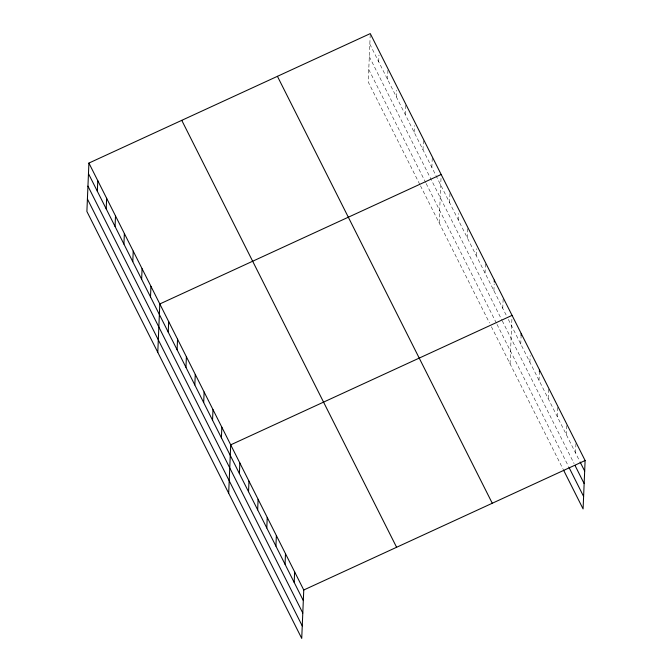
<?xml version="1.0" encoding="UTF-8"?>
<svg xmlns="http://www.w3.org/2000/svg" width="672" height="672" viewBox="0 0 672 672"><rect width="100%" height="100%" fill="white"/><g stroke="black" fill="none" stroke-linecap="round" stroke-linejoin="round"><path stroke-width="0.5" stroke-dasharray="3.36 2.52" d="M370.23 34.558L368.239 82.001L420.017 184.884M378.689 61.774L378.974 55.054M387.551 79.38L387.954 69.779M396.413 96.995L396.698 90.275M405.275 114.601L405.678 105M414.137 132.216L414.422 125.496M422.999 149.822L423.402 140.221M431.861 167.437L432.264 157.836M439.144 222.886L441.008 178.324M449.585 202.658L449.988 193.057M458.447 220.273L458.732 213.545M467.309 237.88L467.712 228.278M476.179 255.494L476.456 248.774M485.041 273.101L485.436 263.5M493.903 290.716L494.18 283.996M502.765 308.322L503.16 298.721M510.04 363.77L511.904 319.217M520.758 344.081L521.119 335.437M529.889 362.225L530.166 355.505M539.02 380.369L539.381 371.725M548.15 398.513L548.554 388.912M557.281 416.657L557.684 407.056M566.412 434.801L566.815 425.2M575.543 452.945L575.946 443.344M369.827 44.159L506.495 315.739M508.36 319.444L579.65 461.11M369.306 56.65L501.774 319.88M502.236 320.813L574.106 463.621M368.768 69.51L425.67 182.591M426.14 183.515L496.566 323.476M497.036 324.408L568.546 466.502M420.487 185.808L489.518 322.988M491.383 326.693L562.993 469.006"/><path stroke-width="1.01" d="M88.914 163.069L86.89 211.47L301.728 638.4L303.761 589.999L88.914 163.069L370.272 33.6L585.11 460.53L583.086 508.931L563.455 469.913M97.339 191.243L97.776 180.684M106.201 208.858L106.638 198.299M115.063 226.464L115.5 215.905M123.925 244.079L124.362 233.52M132.787 261.685L133.224 251.126M141.649 279.3L142.086 268.741M150.511 296.906L150.948 286.348M157.786 352.355L159.81 303.962L441.168 174.485M168.235 332.128L168.672 321.569M177.097 349.742L177.534 339.184M185.959 367.349L186.396 356.79M194.821 384.964L195.266 374.405M203.683 402.578L204.128 392.011M212.545 420.185L212.99 409.626M221.407 437.8L221.852 427.232M228.682 493.24L230.714 444.847L512.064 315.378M239.4 473.55L239.845 462.991M248.531 491.694L248.976 481.135M257.662 509.838L258.107 499.279M266.792 527.982L267.238 517.423M275.923 546.126L276.368 535.567M285.054 564.278L285.499 553.711M294.185 582.422L294.63 571.855M494.264 282.072L494.34 280.148M521.119 335.437L521.195 333.522M539.381 371.725L539.456 369.81M303.761 589.999L585.11 460.53M580.104 462.017L584.674 471.089M575.014 465.436L584.144 483.58M568.999 467.41L583.607 496.44M277.427 76.322L492.265 503.252M181.759 120.347L396.606 547.277M88.469 173.636L303.316 600.566M87.948 186.119L302.795 613.049M87.41 198.988L302.249 625.918"/></g></svg>
